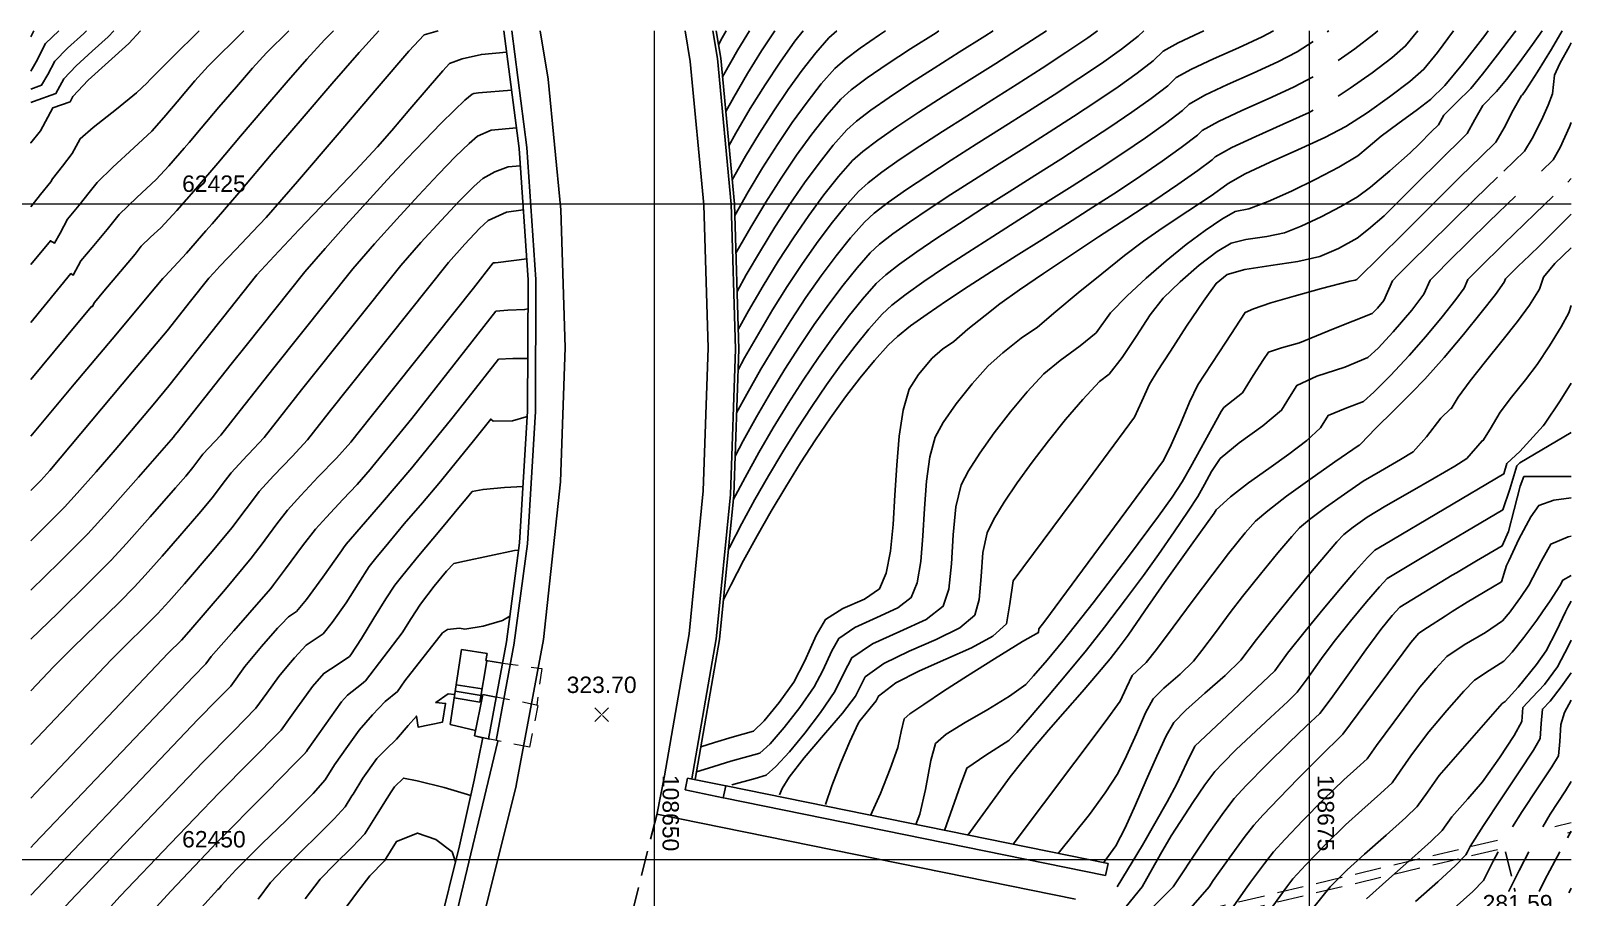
# Model space of a CAD drawing. Extents: x -427 to 62994, y 410 to 109394.
# Drawn here: x -103.6 to -44.9, y 539.4 to 572.4 of the extents above; entities that cross this region are included whole.
import ezdxf
from ezdxf.enums import TextEntityAlignment as Align

# ---------------------------------------------------------------- set-up
doc = ezdxf.new("R2010")
doc.units = 0
doc.header["$MEASUREMENT"] = 0
for name, pattern in [('DASHDOT', [2.8, 2, -0.25, 0.3, -0.25]), ('DOT', [0.55, 0.3, -0.25]), ('TRATTEGGIATA', [19.05, 12.7, -6.35]), ('TRATTEGGIATA2', [9.525, 6.35, -3.175])]:
    doc.linetypes.add(name, pattern=pattern)
for name, color, linetype in [('Av. Pr.Profi', 7, 'Continuous'), ('Bâti', 7, 'Continuous'), ('coordinate', 2, 'Continuous'), ('Couronnement', 7, 'Continuous'), ('curve livello 1m', 2, 'Continuous'), ('curve livello 5m', 7, 'Continuous'), ('LIN018CO', 6, 'Continuous'), ('LIN025CO', 7, 'Continuous'), ('LIN035CO', 1, 'Continuous'), ('Per+Mod Surf', 7, 'Continuous'), ('Strade', 7, 'Continuous'), ('TEXT035', 1, 'Continuous')]:
    doc.layers.add(name, color=color, linetype=linetype)
doc.styles.add('ARIAL', font='arial.ttf')

# ---------------------------------------------------------------- blocks, each defined once
blk = doc.blocks.new('quote')
at = {"layer": 'LIN018CO'}
for p, q in [((0.001, 0.001), (-0.001, -0.001)), ((0.001, -0.001), (-0.001, 0.001))]:
    blk.add_line(p, q, dxfattribs=at)
at = {"layer": 'LIN035CO'}
for p, q in [((-0.013, 0.013), (-0.106, 0.106)), ((0.106, 0.106), (0.013, 0.013)), ((-0.013, -0.013), (-0.106, -0.106)), ((0.106, -0.106), (0.013, -0.013))]:
    blk.add_line(p, q, dxfattribs=at)
at = {"layer": 'TEXT035', "style": 'ARIAL'}
blk.add_attdef('VALORE', text='', height=0.25, dxfattribs=at).set_placement((0, 0.33), align=Align.CENTER)

msp = doc.modelspace()

# ---------------------------------------------------------------- linework, layer by layer
at = {"layer": 'Av. Pr.Profi', "color": 1, "linetype": 'DASHDOT'}
msp.add_line((-69.162, 540.409), (-69.181, 540.407), dxfattribs=at)
at = {"layer": 'Bâti', "linetype": 'Continuous'}
for p, q in [((-87.643, 545.979), (-87.204, 548.84)), ((-87.204, 548.84), (-86.232, 548.688)), ((-86.232, 548.688), (-86.274, 548.417)), ((-86.505, 546.83), (-86.239, 548.412)), ((-86.274, 548.417), (-85.639, 548.327)), ((-87.411, 547.495), (-86.419, 547.342)), ((-87.488, 546.998), (-86.505, 546.83)), ((-87.445, 547.254), (-86.461, 547.087)), ((-86.389, 547.129), (-86.711, 545.544)), ((-85.883, 547.028), (-86.389, 547.129)), ((-86.668, 545.758), (-87.643, 545.979)), ((-86.13, 545.426), (-86.711, 545.544)), ((-85.824, 545.351), (-87.44, 538.614)), ((-86.387, 545.483), (-86.717, 543.855)), ((-87.28, 541.36), (-86.717, 543.855)), ((-78.583, 543.939), (-78.675, 543.487)), ((-77.121, 543.642), (-78.583, 543.939)), ((-78.675, 543.487), (-77.217, 543.19)), ((-77.121, 543.642), (-77.217, 543.19)), ((-77.206, 543.188), (-77.217, 543.19)), ((-77.206, 543.188), (-62.626, 540.226)), ((-77.111, 543.639), (-77.121, 543.642)), ((-77.111, 543.639), (-62.534, 540.678)), ((-88.09, 538.121), (-87.28, 541.36)), ((-62.534, 540.678), (-62.626, 540.226))]:
    msp.add_line(p, q, dxfattribs=at)
at = {"layer": 'coordinate', "linetype": 'Continuous', "lineweight": 0}
for p, q in [((-79.86, 572.436), (-79.86, 500.556)), ((-54.86, 572.436), (-54.86, 527.428)), ((-44.86, 565.823), (-242.36, 565.823)), ((-44.86, 540.823), (-242.36, 540.823))]:
    msp.add_line(p, q, dxfattribs=at)
at = {"layer": 'Couronnement', "linetype": 'Continuous'}
for p, q in [((-85.593, 572.436), (-85.006, 567.955)), ((-85.29, 572.436), (-84.708, 567.984)), ((-83.9, 570.591), (-84.208, 572.436)), ((-78.672, 572.436), (-78.475, 571.262)), ((-77.433, 571.378), (-77.609, 572.436)), ((-77.313, 571.39), (-77.487, 572.436)), ((-76.911, 565.827), (-77.433, 571.378)), ((-76.791, 565.839), (-77.313, 571.39)), ((-78.475, 571.262), (-77.96, 565.799)), ((-83.415, 565.606), (-83.9, 570.591)), ((-85.006, 567.955), (-84.667, 562.945)), ((-84.708, 567.984), (-84.367, 562.954)), ((-83.248, 560.359), (-83.415, 565.606)), ((-77.96, 565.799), (-77.79, 560.348)), ((-76.744, 560.292), (-76.911, 565.835)), ((-76.624, 560.296), (-76.791, 565.839)), ((-84.667, 562.945), (-84.685, 557.935)), ((-84.367, 562.954), (-84.385, 557.934)), ((-83.423, 555.235), (-83.248, 560.359)), ((-77.79, 560.348), (-77.979, 554.896)), ((-76.939, 554.748), (-76.744, 560.3)), ((-76.82, 554.733), (-76.624, 560.296)), ((-84.685, 557.935), (-84.989, 552.905)), ((-84.386, 557.917), (-84.692, 552.869)), ((-84.077, 549.224), (-83.423, 555.235)), ((-77.979, 554.896), (-78.515, 549.439)), ((-77.485, 549.239), (-76.939, 554.748)), ((-77.365, 549.228), (-76.82, 554.733)), ((-84.989, 552.905), (-85.487, 549.139)), ((-84.692, 552.869), (-85.19, 549.099)), ((-85.487, 549.139), (-86.181, 545.436)), ((-85.193, 549.084), (-85.887, 545.376)), ((-85.125, 543.652), (-84.077, 549.224)), ((-78.515, 549.439), (-79.455, 544.023)), ((-78.411, 543.904), (-77.483, 549.248)), ((-78.294, 543.88), (-77.365, 549.228)), ((-79.756, 542.532), (-79.455, 544.023))]:
    msp.add_line(p, q, dxfattribs=at)
at = {"layer": 'curve livello 1m'}
for p, q in [((-90.594, 555.829), (-89.104, 557.658)), ((-87.581, 557.658), (-89.055, 555.829)), ((-44.86, 557.12), (-46.819, 555.964)), ((-46.671, 555.434), (-44.86, 555.434)), ((-89.467, 549.477), (-90.874, 547.648)), ((-89.364, 547.648), (-87.937, 549.477)), ((-61.231, 539.791), (-62.77, 537.913)), ((-60.045, 539.791), (-62.043, 537.816)), ((-58.676, 539.791), (-60.405, 537.816)), ((-57.227, 539.791), (-58.62, 537.816)), ((-55.655, 537.816), (-54.056, 539.791))]:
    msp.add_line(p, q, dxfattribs=at)
at = {"layer": 'curve livello 1m', "flags": 128}
for points in [[(-102.575, 572.436), (-103.075, 571.948), (-103.443, 571.254), (-103.642, 570.9)], [(-101.519, 572.436), (-101.623, 572.33), (-102.24, 571.779), (-102.728, 571.276), (-102.993, 570.777), (-103.228, 570.359), (-103.642, 570.212)], [(-100.479, 572.436), (-100.69, 572.211), (-101.304, 571.656), (-101.916, 571.103), (-102.382, 570.604), (-102.686, 570.046), (-103.535, 569.744), (-103.642, 569.706)], [(-99.455, 572.436), (-99.902, 571.957), (-100.676, 571.259), (-101.448, 570.561), (-102.035, 569.932), (-102.143, 569.732), (-102.807, 569.496), (-103.278, 568.618), (-103.635, 568.161), (-103.642, 568.149)], [(-95.508, 572.436), (-96.871, 571.09), (-97.376, 570.523), (-97.927, 569.877)], [(-93.798, 572.436), (-94.652, 571.593), (-95.18, 571.011), (-95.797, 570.302), (-96.464, 569.52), (-97.143, 568.72), (-97.604, 568.182)], [(-92.089, 572.436), (-92.433, 572.097), (-93.111, 571.352), (-93.896, 570.453), (-94.75, 569.457), (-95.634, 568.418), (-96.508, 567.39), (-97.281, 566.49)], [(-90.363, 572.436), (-91.114, 571.611), (-92.157, 570.419), (-93.29, 569.096), (-94.463, 567.717), (-95.623, 566.352), (-96.719, 565.075), (-96.959, 564.803)], [(-49.345, 572.436), (-49.964, 571.606), (-50.482, 570.972), (-51.021, 570.503), (-51.789, 569.914), (-52.647, 569.309), (-53.456, 568.788), (-54.264, 568.365), (-55.286, 567.897), (-56.353, 567.423), (-57.299, 566.984), (-57.954, 566.618), (-57.998, 566.574), (-58.596, 566.148), (-59.484, 565.56), (-60.424, 564.941), (-61.175, 564.419), (-61.905, 563.862), (-62.772, 563.175), (-63.679, 562.439), (-64.529, 561.732), (-65.225, 561.132), (-65.853, 560.71), (-66.552, 560.162), (-67.114, 559.655), (-67.114, 559.655), (-67.722, 558.976), (-68.324, 558.214), (-68.824, 557.495), (-69.128, 556.946), (-69.128, 556.946), (-69.337, 556.194), (-69.462, 555.256), (-69.537, 554.22), (-69.599, 553.172), (-69.68, 552.199), (-69.817, 551.387), (-70.044, 550.822), (-70.044, 550.822), (-70.559, 550.426), (-71.358, 550.057), (-72.193, 549.679), (-72.813, 549.26), (-72.813, 549.26), (-73.08, 548.786), (-73.42, 548.042), (-73.742, 547.417), (-73.742, 547.417), (-74.295, 546.626), (-74.891, 545.862), (-75.433, 545.243), (-75.823, 544.888), (-75.823, 544.888), (-76.277, 544.76), (-76.924, 544.581), (-76.924, 544.581), (-77.784, 544.323), (-78.242, 544.181)], [(-77.111, 572.436), (-77.264, 572.166), (-77.399, 571.907)], [(-76.221, 572.436), (-76.658, 571.714), (-77.191, 570.769), (-77.245, 570.665)], [(-54.704, 572.027), (-55.311, 571.637), (-56.052, 571.249), (-56.99, 570.819), (-57.97, 570.384), (-58.837, 569.981), (-59.438, 569.645), (-59.69, 569.401), (-60.337, 568.903), (-61.104, 568.356), (-61.97, 567.768), (-62.909, 567.152), (-63.898, 566.516), (-64.914, 565.871), (-65.932, 565.228), (-66.93, 564.597), (-67.883, 563.987), (-68.769, 563.41), (-69.562, 562.874), (-70.24, 562.392), (-70.779, 561.972), (-71.154, 561.626), (-71.659, 561.057), (-72.186, 560.413), (-72.729, 559.701), (-73.282, 558.932), (-73.84, 558.115), (-74.397, 557.26), (-74.948, 556.375), (-75.488, 555.471), (-76.01, 554.557), (-76.51, 553.642), (-76.981, 552.736), (-77.028, 552.641)], [(-74.171, 572.436), (-74.483, 572.036), (-75.051, 571.24), (-75.623, 570.379), (-76.187, 569.471), (-76.732, 568.539), (-76.999, 568.05)], [(-72.889, 572.436), (-73.184, 572.172), (-73.682, 571.603), (-74.206, 570.939), (-74.745, 570.195), (-75.292, 569.388), (-75.835, 568.536), (-76.365, 567.653), (-76.873, 566.758), (-76.877, 566.75)], [(-71.022, 572.436), (-71.252, 572.286), (-71.989, 571.781), (-72.57, 571.348), (-72.958, 571.001), (-73.476, 570.409), (-74.021, 569.717), (-74.583, 568.943), (-75.151, 568.104), (-75.716, 567.217), (-76.268, 566.3), (-76.778, 565.4)], [(-58.872, 572.436), (-59.047, 572.358), (-59.862, 571.979), (-60.427, 571.664), (-60.818, 571.286), (-61.426, 570.817), (-62.149, 570.302), (-62.963, 569.749), (-63.847, 569.169), (-64.778, 568.571), (-65.733, 567.964), (-66.692, 567.359), (-67.631, 566.765), (-68.528, 566.191), (-69.36, 565.648), (-70.107, 565.144), (-70.745, 564.69), (-71.252, 564.295), (-71.605, 563.969), (-72.113, 563.396), (-72.643, 562.742), (-73.19, 562.018), (-73.747, 561.234), (-74.307, 560.401), (-74.865, 559.531), (-75.414, 558.634), (-75.947, 557.72), (-76.459, 556.801), (-76.768, 556.218)], [(-68.986, 572.436), (-69.097, 572.366), (-70.071, 571.745), (-70.96, 571.164), (-71.726, 570.64), (-72.33, 570.189), (-72.733, 569.829), (-73.271, 569.214), (-73.837, 568.496), (-74.42, 567.692), (-75.01, 566.821), (-75.597, 565.899), (-76.17, 564.946), (-76.719, 563.979), (-76.735, 563.949)], [(-61.167, 572.436), (-61.382, 572.228), (-62.022, 571.737), (-62.787, 571.195), (-63.652, 570.612), (-64.589, 570.001), (-65.572, 569.373), (-66.572, 568.74), (-67.565, 568.113), (-68.522, 567.504), (-69.416, 566.925), (-70.221, 566.388), (-70.91, 565.904), (-71.455, 565.484), (-71.831, 565.141), (-72.359, 564.544), (-72.911, 563.856), (-73.481, 563.093), (-74.06, 562.266), (-74.641, 561.388), (-75.217, 560.472), (-75.78, 559.532), (-76.323, 558.579), (-76.71, 557.862)], [(-62.931, 572.436), (-63.306, 572.171), (-64.142, 571.607), (-65.049, 571.015), (-66, 570.408), (-66.968, 569.795), (-67.928, 569.188), (-68.854, 568.6), (-69.72, 568.04), (-70.499, 567.52), (-71.165, 567.051), (-71.693, 566.645), (-72.056, 566.313), (-72.567, 565.735), (-73.101, 565.07), (-73.653, 564.331), (-74.213, 563.531), (-74.776, 562.681), (-75.333, 561.795), (-75.878, 560.885), (-76.403, 559.964), (-76.652, 559.502)], [(-64.884, 572.436), (-65.812, 571.835), (-66.817, 571.196), (-67.831, 570.556), (-68.82, 569.929), (-69.753, 569.33), (-70.597, 568.772), (-71.322, 568.27), (-71.894, 567.836), (-72.282, 567.485), (-72.814, 566.879), (-73.373, 566.178), (-73.949, 565.396), (-74.534, 564.548), (-75.118, 563.649), (-75.694, 562.715), (-76.251, 561.76), (-76.647, 561.044)], [(-75.066, 543.297), (-74.965, 543.547), (-74.706, 543.98), (-74.129, 544.712), (-73.388, 545.574), (-72.672, 546.41), (-72.171, 547.061), (-72.171, 547.061), (-71.801, 547.796), (-71.089, 548.309), (-70.122, 548.775), (-69.092, 549.221), (-68.193, 549.673), (-67.618, 550.155), (-67.618, 550.155), (-67.446, 550.746), (-67.374, 551.623), (-67.307, 552.548), (-67.149, 553.286), (-67.149, 553.286), (-66.89, 553.809), (-66.5, 554.456), (-66.007, 555.194), (-65.434, 555.989), (-64.808, 556.806), (-64.152, 557.613), (-63.493, 558.376), (-62.856, 559.06), (-62.856, 559.06), (-62.487, 559.348), (-61.999, 559.973), (-61.462, 560.785), (-60.924, 561.601), (-60.428, 562.241), (-60.428, 562.241), (-59.785, 562.869), (-59.058, 563.495), (-58.368, 564.02), (-57.836, 564.344), (-57.836, 564.344), (-57.271, 564.479), (-56.478, 564.597), (-55.806, 564.738), (-55.806, 564.738), (-55.168, 564.988), (-54.404, 565.342), (-53.644, 565.734), (-53.018, 566.101), (-53.018, 566.101), (-52.523, 566.477), (-51.776, 567.1), (-51.001, 567.782), (-51.001, 567.782), (-50.652, 568.128), (-50.198, 568.58), (-50.198, 568.58), (-49.919, 568.849), (-49.718, 569.215), (-49.238, 569.697), (-48.691, 570.238), (-48.691, 570.238), (-48.239, 570.786), (-47.667, 571.518), (-47.024, 572.368), (-46.974, 572.436)], [(-73.32, 542.926), (-73.071, 543.641), (-72.741, 544.492), (-72.388, 545.334), (-72.071, 546.022), (-72.071, 546.022), (-72.007, 546.128), (-71.386, 546.883), (-71.295, 547.064), (-70.628, 547.568), (-69.728, 548.031), (-68.725, 548.471), (-67.749, 548.904), (-66.932, 549.349), (-66.404, 549.822), (-66.404, 549.822), (-66.277, 550.588), (-66.16, 551.456), (-66.16, 551.456), (-63.497, 555.036), (-61.519, 557.709), (-61.24, 558.318), (-60.946, 558.967), (-60.946, 558.967), (-60.658, 559.443), (-60.155, 560.225), (-59.536, 561.167), (-58.895, 562.121), (-58.895, 562.121), (-58.41, 562.803), (-57.985, 563.147), (-57.31, 563.328), (-56.325, 563.483), (-55.289, 563.641), (-54.457, 563.831), (-54.457, 563.831), (-53.74, 564.14), (-53.032, 564.528), (-53.032, 564.528), (-52.597, 564.869), (-52.001, 565.387), (-52.001, 565.387), (-50.977, 566.401), (-49.645, 567.726), (-49.645, 567.726), (-49.165, 568.188), (-48.825, 568.517), (-48.825, 568.517), (-48.531, 569.05), (-48.234, 569.589), (-48.234, 569.589), (-47.704, 570.118), (-47.328, 570.581), (-46.842, 571.22), (-46.331, 571.919), (-45.969, 572.436)], [(-71.594, 542.518), (-71.219, 543.351), (-70.843, 544.292), (-70.559, 545.106), (-70.559, 545.106), (-70.43, 545.719), (-70.32, 546.194), (-70.092, 546.383), (-69.569, 546.749), (-68.816, 547.249), (-67.895, 547.842), (-66.868, 548.488), (-65.799, 549.146), (-65.799, 549.146), (-65.191, 549.489), (-65.17, 549.625), (-64.948, 549.924), (-60.415, 556.051), (-60.122, 556.644), (-59.775, 557.445), (-59.42, 558.27), (-59.101, 558.934), (-59.101, 558.934), (-58.038, 560.569), (-57.301, 561.698), (-56.978, 561.839), (-56.321, 562.057), (-55.427, 562.323), (-54.391, 562.609), (-53.31, 562.885), (-53.31, 562.885), (-53.107, 562.924), (-53.046, 562.954), (-53.001, 562.991), (-51.302, 564.675), (-49.092, 566.873), (-49.092, 566.873), (-48.295, 567.639), (-47.731, 568.185), (-47.731, 568.185), (-47.411, 568.731), (-47.075, 569.409), (-46.751, 569.964), (-46.751, 569.964), (-46.717, 569.999), (-46.597, 570.159), (-46.142, 570.867), (-45.614, 571.738), (-45.2, 572.436)], [(-54.113, 572.436), (-54.174, 572.393)], [(-52.243, 572.436), (-52.392, 572.307), (-53.118, 571.751), (-53.747, 571.307)], [(-50.712, 572.436), (-51.182, 571.861), (-51.706, 571.405), (-52.453, 570.833), (-53.288, 570.244), (-53.747, 569.948)], [(-47.434, 567.082), (-47.425, 567.09), (-46.637, 567.852), (-46.637, 567.852), (-46.352, 568.328), (-45.991, 569.026), (-45.991, 569.026), (-45.736, 569.602), (-45.576, 570.032), (-45.576, 570.032), (-45.492, 570.74), (-45.288, 571.195), (-44.93, 571.855), (-44.86, 571.973)], [(-96.325, 561.484), (-95.016, 563.126), (-94.36, 563.843), (-93.399, 564.856), (-92.307, 565.998), (-91.254, 567.104), (-90.416, 568.007), (-90.416, 568.007), (-89.869, 568.631), (-89.175, 569.444), (-88.478, 570.263), (-87.924, 570.906), (-87.658, 571.192), (-87.658, 571.192), (-87.179, 571.363), (-86.447, 571.536), (-86.447, 571.536), (-85.486, 571.62)], [(-54.704, 570.681), (-55.456, 570.287), (-56.422, 569.845), (-57.431, 569.397), (-58.324, 568.982), (-58.943, 568.636), (-59.126, 568.459), (-59.743, 567.982), (-60.471, 567.46), (-61.288, 566.901), (-62.176, 566.315), (-63.115, 565.708), (-64.084, 565.091), (-65.065, 564.471), (-66.036, 563.857), (-66.979, 563.258), (-67.874, 562.683), (-68.701, 562.139), (-69.439, 561.635), (-70.07, 561.181), (-70.573, 560.784), (-70.929, 560.454), (-71.449, 559.869), (-71.991, 559.205), (-72.55, 558.473), (-73.119, 557.681), (-73.693, 556.84), (-74.267, 555.959), (-74.835, 555.048), (-75.39, 554.117), (-75.928, 553.176), (-76.442, 552.234), (-76.927, 551.302), (-77.219, 550.711)], [(-97.927, 569.877), (-97.976, 569.82), (-98.563, 569.133), (-99.029, 568.613), (-99.704, 567.968), (-100.51, 567.231), (-101.114, 566.647), (-101.411, 566.272), (-101.794, 565.787), (-102.245, 565.248), (-102.524, 564.717), (-102.741, 564.335), (-102.895, 564.429), (-103.642, 563.519)], [(-95.99, 559.724), (-95.427, 560.437), (-93.186, 563.246), (-92.411, 564.131), (-91.615, 565.025), (-90.818, 565.906), (-90.038, 566.754), (-89.295, 567.549), (-88.608, 568.271), (-87.996, 568.899), (-87.479, 569.413), (-87.075, 569.793), (-86.803, 570.019), (-86.803, 570.019), (-86.733, 570.05), (-86.555, 570.066), (-85.297, 570.177)], [(-54.704, 569.408), (-54.86, 569.326), (-55.854, 568.871), (-56.892, 568.41), (-57.812, 567.983), (-58.448, 567.627), (-58.562, 567.517), (-59.109, 567.105), (-59.869, 566.576), (-60.789, 565.959), (-61.815, 565.282), (-62.894, 564.575), (-63.972, 563.866), (-64.996, 563.185), (-65.911, 562.56), (-66.666, 562.021), (-67.229, 561.584), (-67.88, 561.056), (-68.423, 560.594), (-68.849, 560.294), (-69.243, 559.952), (-69.243, 559.952), (-69.768, 559.327), (-70.118, 558.777), (-70.118, 558.777), (-70.352, 557.972), (-70.501, 556.981), (-70.596, 555.875), (-70.664, 554.727), (-70.736, 553.609), (-70.839, 552.593), (-71.003, 551.751), (-71.258, 551.155), (-71.258, 551.155), (-71.825, 550.768), (-72.659, 550.4), (-73.319, 549.992), (-73.319, 549.992), (-73.666, 549.376), (-74.108, 548.407), (-74.528, 547.595), (-74.528, 547.595), (-75.083, 546.816), (-75.653, 546.123), (-76.066, 545.726), (-76.879, 545.499), (-76.879, 545.499), (-77.549, 545.298), (-78.076, 545.134)], [(-95.653, 557.962), (-94.369, 559.59), (-91.357, 563.366), (-90.526, 564.312), (-89.676, 565.256), (-88.848, 566.155), (-88.086, 566.964), (-87.429, 567.64), (-86.919, 568.138), (-86.599, 568.414), (-86.599, 568.414), (-86.078, 568.648), (-85.108, 568.733)], [(-97.604, 568.182), (-97.794, 567.959), (-98.379, 567.289), (-98.858, 566.768), (-99.59, 566.079), (-100.269, 565.436), (-100.73, 564.854), (-101.3, 564.175), (-101.727, 563.663), (-102.02, 563.123), (-102.111, 563.179), (-103.642, 561.312)], [(-84.961, 567.285), (-85.422, 567.245), (-85.939, 567.054), (-86.395, 566.81), (-86.726, 566.513), (-87.281, 565.952), (-87.982, 565.207), (-88.756, 564.359), (-89.527, 563.486), (-93.311, 558.742), (-94.74, 556.931), (-95.335, 556.295)], [(-69.868, 542.168), (-69.712, 542.559), (-69.5, 543.507), (-69.291, 544.614), (-69.12, 545.257), (-69.12, 545.257), (-68.71, 545.608), (-67.988, 546.058), (-67.126, 546.558), (-66.296, 547.059), (-65.668, 547.512), (-65.668, 547.512), (-65.372, 547.832), (-64.851, 548.44), (-64.261, 549.155), (-64.261, 549.155), (-63.104, 550.62), (-61.75, 552.388), (-60.603, 553.926), (-60.603, 553.926), (-60.092, 554.652), (-59.701, 555.238), (-59.701, 555.238), (-59.382, 555.794), (-58.979, 556.537), (-58.565, 557.301), (-58.213, 557.922), (-58.213, 557.922), (-58.116, 558.071), (-57.409, 558.628), (-56.995, 559.297), (-56.606, 559.901), (-56.414, 560.187), (-56.414, 560.187), (-55.909, 560.342), (-55.233, 560.538), (-55.233, 560.538), (-53.934, 561.071), (-52.451, 561.654), (-52.249, 561.858), (-52.004, 562.158), (-51.676, 562.905), (-51.477, 563.114), (-50.988, 563.605), (-50.285, 564.302), (-49.444, 565.133), (-48.539, 566.02), (-48.539, 566.02), (-47.672, 566.854)], [(-44.86, 566.803), (-44.993, 566.67)], [(-97.281, 566.49), (-97.334, 566.428), (-98.073, 565.587), (-98.686, 564.922), (-99.069, 564.562), (-99.424, 564.226), (-99.665, 563.921), (-100.215, 563.263), (-100.855, 562.507), (-101.208, 562.079), (-101.299, 561.911), (-101.327, 561.929), (-101.846, 561.295), (-103.642, 559.142)], [(-45.552, 566.125), (-46.247, 565.456), (-47.433, 564.314), (-48.361, 563.4), (-48.806, 562.95), (-48.95, 562.623), (-49.261, 562.189), (-49.78, 561.534), (-50.408, 560.781), (-51.048, 560.05), (-51.751, 559.297), (-52.393, 558.651), (-52.784, 558.305), (-53.491, 558.033), (-54.137, 557.772), (-54.428, 557.301), (-54.951, 556.813), (-55.635, 556.287), (-56.402, 555.743), (-57.172, 555.198), (-57.865, 554.668), (-58.402, 554.172), (-58.483, 554.047), (-59.357, 552.826), (-60.381, 551.401), (-61.128, 550.313), (-61.761, 549.395), (-62.108, 548.933), (-62.457, 548.487), (-62.938, 547.91), (-63.527, 547.226), (-64.168, 546.49), (-64.803, 545.761), (-65.374, 545.096), (-65.826, 544.552), (-66.264, 543.984), (-67.89, 541.766)], [(-66.158, 541.414), (-62.643, 546.089), (-62.643, 546.089), (-62.077, 546.868), (-61.833, 547.394), (-61.612, 547.854), (-61.612, 547.854), (-61.077, 548.353), (-60.685, 548.845), (-60.044, 549.699), (-59.285, 550.721), (-58.539, 551.719), (-57.938, 552.502), (-57.938, 552.502), (-57.299, 553.289), (-56.905, 553.743), (-56.905, 553.743), (-56.442, 554.131), (-55.719, 554.684), (-54.833, 555.331), (-53.877, 556.003), (-52.947, 556.632), (-52.947, 556.632), (-52.934, 556.64), (-52.893, 556.687), (-52.325, 557.268), (-51.618, 557.966), (-50.938, 558.639), (-50.448, 559.146), (-50.448, 559.146), (-49.713, 559.981), (-48.971, 560.859), (-48.293, 561.69), (-47.752, 562.385), (-47.422, 562.856), (-47.422, 562.856), (-47.371, 562.973), (-46.88, 563.461), (-46.455, 563.869), (-46.055, 564.255), (-46.055, 564.255), (-45.241, 565.06), (-44.86, 565.44)], [(-96.959, 564.803), (-97.7, 563.959), (-98.514, 563.077), (-98.579, 563.015), (-98.601, 562.988), (-98.868, 562.669), (-100.543, 560.678), (-101.987, 558.959), (-103.642, 556.975)], [(-84.71, 563.746), (-85.804, 563.603), (-85.919, 563.588), (-85.994, 563.584), (-86.75, 562.62), (-91.195, 557.047), (-91.43, 556.749), (-91.982, 556.143), (-92.67, 555.422), (-93.343, 554.716), (-93.852, 554.152), (-94.247, 553.638), (-94.709, 553.013)], [(-64.436, 541.064), (-63.243, 542.546), (-62.638, 543.378), (-62.16, 544.111), (-62.16, 544.111), (-61.824, 544.783), (-61.454, 545.629), (-61.101, 546.428), (-60.817, 546.956), (-60.817, 546.956), (-60.408, 547.362), (-59.787, 547.908), (-59.273, 548.397), (-59.273, 548.397), (-58.955, 548.801), (-58.437, 549.496), (-57.869, 550.258), (-57.406, 550.865), (-57.406, 550.865), (-56.717, 551.721), (-56.055, 552.525), (-55.523, 553.154), (-55.223, 553.485), (-55.223, 553.485), (-54.841, 553.8), (-54.233, 554.256), (-53.513, 554.769), (-52.796, 555.257), (-52.796, 555.257), (-52.14, 555.649), (-51.37, 556.088), (-50.891, 556.386), (-50.891, 556.386), (-50.38, 556.959), (-49.833, 557.661), (-49.451, 558.029), (-49.451, 558.029), (-49.441, 558.024), (-49.177, 558.462), (-48.716, 559.086), (-48.13, 559.825), (-47.502, 560.605), (-46.913, 561.348), (-46.445, 561.98), (-46.445, 561.98), (-46.074, 562.587), (-45.917, 563.046), (-45.483, 563.569), (-44.86, 564.161)], [(-62.708, 540.713), (-62.242, 541.354), (-61.883, 542.044), (-61.485, 542.917), (-61.075, 543.864), (-60.678, 544.776), (-60.319, 545.544), (-60.022, 546.058), (-60.022, 546.058), (-59.568, 546.527), (-58.843, 547.172), (-58.07, 547.856), (-57.469, 548.44), (-57.469, 548.44), (-56.874, 549.227), (-56.175, 550.098), (-55.473, 550.962), (-54.812, 551.762), (-54.239, 552.443), (-53.8, 552.95), (-53.542, 553.227), (-53.542, 553.227), (-53.175, 553.512), (-52.644, 553.883), (-52.644, 553.883), (-51.933, 554.318), (-51.023, 554.842), (-50.09, 555.373), (-49.306, 555.83), (-48.848, 556.132), (-48.848, 556.132), (-48.257, 556.806), (-48.234, 556.795), (-47.953, 557.248), (-47.574, 557.888), (-47.574, 557.888), (-47.137, 558.462), (-46.6, 559.13), (-46.158, 559.711), (-46.158, 559.711), (-45.69, 560.422), (-45.244, 561.154), (-44.952, 561.687), (-44.952, 561.687), (-44.86, 561.963)], [(-103.642, 552.99), (-102.361, 554.274), (-102.361, 554.274), (-101.873, 554.809), (-101.153, 555.618), (-100.417, 556.46), (-100.417, 556.46), (-98.974, 558.178), (-98.371, 558.895), (-96.484, 561.285), (-96.325, 561.484)], [(-89.104, 557.658), (-85.894, 561.749), (-85.432, 561.779), (-84.794, 561.812), (-84.794, 561.812), (-84.671, 561.828)], [(-103.642, 551.109), (-102.55, 552.174), (-101.468, 553.259), (-101.468, 553.259), (-100.715, 554.085), (-99.538, 555.41), (-98.288, 556.835), (-98.288, 556.835), (-98.197, 556.943), (-98.144, 557.013), (-98.051, 557.113), (-95.99, 559.724)], [(-84.678, 559.943), (-85.241, 559.946), (-85.794, 559.914), (-86.954, 558.435), (-87.581, 557.658)], [(-103.642, 549.231), (-102.627, 550.22), (-101.411, 551.406), (-100.575, 552.244), (-100.575, 552.244), (-99.994, 552.882), (-99.084, 553.905), (-98.12, 555.005), (-98.12, 555.005), (-97.731, 555.459), (-97.455, 555.788), (-97.455, 555.788), (-97.071, 556.298), (-96.395, 557.022), (-95.653, 557.962)], [(-84.698, 557.732), (-84.742, 557.712), (-85.263, 557.559), (-85.993, 557.556), (-86.088, 557.628), (-86.803, 556.741), (-88.065, 555.175), (-88.697, 554.439), (-89.39, 553.632), (-89.983, 552.923), (-90.481, 552.321), (-90.734, 552.006), (-91.151, 551.351), (-91.61, 550.623), (-92.144, 549.872), (-92.486, 549.436), (-93.135, 549.003), (-93.582, 548.526), (-93.802, 548.264)], [(-95.335, 556.295), (-95.384, 556.242), (-95.998, 555.583), (-96.337, 555.134), (-96.713, 554.634), (-97.226, 554.02), (-97.951, 553.176), (-98.631, 552.4), (-99.272, 551.679), (-99.682, 551.229), (-100.271, 550.638), (-101.129, 549.801), (-102.033, 548.921), (-102.762, 548.197), (-103.642, 547.269)], [(-94.383, 551.308), (-93.92, 551.917), (-93.269, 552.799), (-92.78, 553.436), (-92.78, 553.436), (-92.36, 553.894), (-91.729, 554.561), (-91.191, 555.14), (-91.191, 555.14), (-90.693, 555.712), (-90.594, 555.829)], [(-89.055, 555.829), (-89.106, 555.765), (-90.296, 554.378), (-91.601, 552.859), (-91.715, 552.721), (-91.79, 552.603), (-92.492, 551.604), (-93.124, 550.748), (-93.497, 550.292), (-93.809, 550.084), (-94.094, 549.79)], [(-46.819, 555.964), (-46.923, 555.858), (-46.928, 555.852), (-47.203, 554.951), (-47.463, 554.169), (-50.614, 552.309), (-51.878, 551.545), (-52.177, 551.234), (-52.677, 550.656), (-53.285, 549.924), (-53.905, 549.15), (-54.384, 548.496), (-54.93, 547.726), (-55.311, 547.217), (-55.678, 546.859), (-56.34, 546.244), (-57.072, 545.564), (-57.653, 545.013), (-58.146, 544.519), (-58.463, 544.185), (-58.835, 543.677), (-59.294, 543.005), (-59.774, 542.285), (-60.129, 541.732), (-60.537, 541.04), (-61.231, 539.791)], [(-46.671, 555.434), (-46.804, 555.072), (-47.033, 554.18), (-47.256, 553.342), (-47.492, 552.799), (-47.492, 552.799), (-48.476, 552.218)], [(-44.86, 554.625), (-45.527, 554.54), (-46.095, 554.338), (-46.095, 554.338), (-46.405, 553.901), (-46.862, 553.05), (-47.245, 552.218)], [(-44.86, 553.168), (-44.975, 553.142), (-45.641, 552.859), (-45.641, 552.859), (-45.992, 552.218)], [(-94.709, 553.013), (-94.772, 552.927), (-95.23, 552.324), (-96.218, 551.143), (-97.613, 549.517), (-97.897, 549.199), (-98.4, 548.703), (-103.446, 543.38)], [(-85.026, 552.631), (-85.18, 552.615), (-87.091, 552.206), (-87.497, 552.117), (-87.779, 551.831), (-88.251, 551.26), (-88.771, 550.575), (-89.122, 550.024), (-89.467, 549.477)], [(-48.476, 552.218), (-49.24, 551.767), (-49.397, 551.673)], [(-47.245, 552.218), (-47.327, 552.04), (-47.327, 552.04), (-47.521, 551.429), (-47.866, 551.225), (-48.826, 550.645), (-49.397, 550.286)], [(-45.992, 552.218), (-46.006, 552.194), (-46.479, 551.295), (-46.479, 551.295), (-46.795, 550.821), (-47.159, 550.319), (-47.159, 550.319), (-47.193, 550.279)], [(-49.397, 551.673), (-51.4, 550.462), (-51.688, 550.142), (-52.13, 549.599), (-52.13, 549.599), (-52.699, 548.831), (-53.383, 547.867), (-54.021, 546.971), (-54.454, 546.405), (-54.454, 546.405), (-54.969, 545.918), (-55.627, 545.301), (-55.627, 545.301), (-56.487, 544.445), (-57.261, 543.653), (-57.717, 543.164), (-57.717, 543.164), (-58.111, 542.643), (-58.676, 541.855), (-58.676, 541.855), (-59.219, 541.039), (-59.839, 540.091), (-60.045, 539.791)], [(-101.658, 543.38), (-97.438, 547.809), (-97.438, 547.809), (-96.965, 548.29), (-96.762, 548.571), (-95.895, 549.56), (-94.764, 550.845), (-94.488, 551.17), (-94.383, 551.308)], [(-49.397, 550.286), (-49.663, 550.119), (-50.345, 549.681), (-50.668, 549.462), (-50.668, 549.462), (-50.979, 549.108), (-53.578, 545.62), (-53.597, 545.593), (-53.601, 545.59), (-54.429, 544.77), (-55.26, 543.932), (-56.015, 543.16), (-56.612, 542.536), (-56.97, 542.143), (-56.97, 542.143), (-57.335, 541.671), (-57.908, 540.889), (-58.517, 540.032), (-58.517, 540.032), (-58.676, 539.791)], [(-47.193, 550.279), (-47.487, 549.932), (-48.136, 549.491), (-48.947, 549.017), (-49.608, 548.57), (-49.608, 548.57), (-50.029, 548.119), (-50.634, 547.404), (-50.634, 547.404), (-51.022, 546.898), (-51.634, 546.077), (-52.286, 545.187), (-52.286, 545.187), (-52.643, 544.679), (-53.039, 544.319), (-53.531, 543.877), (-53.531, 543.877), (-54.307, 543.117), (-55.098, 542.319), (-55.779, 541.611), (-56.224, 541.123), (-56.224, 541.123), (-56.565, 540.686), (-57.101, 539.964), (-57.227, 539.791)], [(-45.071, 550.279), (-45.421, 549.557), (-45.82, 548.787), (-45.82, 548.787), (-46.18, 548.271), (-46.878, 547.408), (-47.378, 546.856), (-47.378, 546.856), (-47.49, 546.784), (-48.112, 546.077), (-49.9, 544.035), (-50.343, 543.401), (-50.735, 542.849), (-50.735, 542.849), (-51.171, 542.436), (-51.924, 541.767), (-52.75, 541.037), (-53.405, 540.439), (-53.405, 540.439), (-54.056, 539.791)], [(-44.86, 550.681), (-44.983, 550.461), (-45.071, 550.279)], [(-94.094, 549.79), (-94.225, 549.655), (-94.84, 548.954), (-95.471, 548.192), (-96.008, 547.449), (-96.539, 546.908), (-97.259, 546.18), (-99.926, 543.38)], [(-87.937, 549.477), (-87.735, 549.608), (-87.279, 549.65), (-87.074, 549.62), (-86.374, 549.733), (-85.638, 549.949), (-85.638, 549.949), (-85.359, 550.113)], [(-52.672, 539.336), (-51.814, 540.097), (-50.935, 540.873), (-50.202, 541.529), (-49.781, 541.935), (-49.41, 542.461), (-48.806, 543.149), (-48.238, 543.799), (-47.59, 544.707), (-47.038, 545.56), (-46.749, 546.101), (-46.706, 546.63), (-46.346, 547.014), (-45.874, 547.502), (-45.38, 548.187), (-44.964, 548.987), (-44.86, 549.203)], [(-93.802, 548.264), (-94.181, 547.813), (-94.634, 547.183), (-95.051, 546.608), (-95.913, 545.732), (-97.08, 544.551), (-98.195, 543.38)], [(-50.804, 539.237), (-49.95, 539.985), (-49.269, 540.604), (-48.882, 541.007), (-48.82, 541.132), (-48.712, 541.328), (-48.203, 542.132), (-47.531, 543.148), (-46.848, 544.174), (-46.303, 545.007), (-46.049, 545.446), (-46.006, 546.026), (-45.956, 546.57), (-45.668, 546.872), (-45.241, 547.419), (-44.86, 547.948)], [(-90.874, 547.648), (-91.028, 547.522), (-91.555, 547.098), (-91.787, 546.842), (-93.084, 545.017), (-93.126, 544.957), (-93.156, 544.909), (-93.161, 544.904)], [(-92.866, 543.357), (-92.404, 543.877), (-92.404, 543.877), (-92.049, 544.444), (-91.551, 545.146), (-91.114, 545.761), (-90.604, 546.352), (-90.114, 546.864), (-90.114, 546.864), (-89.648, 547.243), (-89.364, 547.648)], [(-91.387, 543.263), (-91.346, 543.328), (-90.972, 543.931), (-90.972, 543.931), (-90.44, 544.68), (-90.088, 545.028), (-89.685, 545.421), (-89.685, 545.421), (-89.242, 545.946), (-88.928, 546.305), (-88.928, 546.305), (-88.861, 545.885), (-87.929, 546.073), (-87.814, 546.784), (-88.189, 546.821), (-87.709, 547.157), (-87.469, 547.122), (-87.468, 547.121)], [(-44.86, 546.914), (-45.115, 546.444), (-45.115, 546.444), (-45.25, 545.98), (-45.299, 545.338), (-45.348, 544.79), (-45.348, 544.79), (-45.603, 544.363), (-46.131, 543.565), (-46.727, 542.669), (-47.101, 542.082)], [(-93.161, 544.904), (-93.536, 544.522), (-94.663, 543.38)], [(-86.847, 543.281), (-87.87, 543.584), (-88.9, 543.839), (-89.418, 543.941), (-89.766, 543.6), (-89.895, 543.417), (-90.044, 543.178)], [(-103.446, 543.38), (-103.642, 543.174)], [(-101.658, 543.38), (-103.506, 541.44)], [(-99.926, 543.38), (-101.775, 541.44)], [(-98.195, 543.38), (-100.044, 541.44)], [(-94.663, 543.38), (-96.576, 541.44)], [(-94.961, 539.323), (-94.49, 539.955), (-94.49, 539.955), (-93.987, 540.493), (-93.342, 541.13), (-92.665, 541.788), (-92.065, 542.386), (-91.651, 542.845), (-91.651, 542.845), (-91.387, 543.263)], [(-93.898, 542.326), (-93.526, 542.69), (-92.866, 543.357)], [(-90.044, 543.178), (-90.448, 542.527), (-90.898, 541.812), (-91.377, 541.306), (-92.044, 540.656), (-92.597, 540.083), (-93.171, 539.33)], [(-93.898, 542.326), (-94.808, 541.44)], [(-103.642, 541.297), (-103.506, 541.44)], [(-96.576, 541.44), (-96.722, 541.292), (-98.304, 539.632), (-99.69, 538.115), (-101.301, 536.335), (-102.486, 535.044), (-103.103, 534.415), (-103.642, 533.877)], [(-100.044, 541.44), (-102.15, 539.229), (-102.962, 538.341), (-103.642, 537.589)], [(-101.775, 541.44), (-103.642, 539.48)], [(-103.642, 531.886), (-103.008, 532.606), (-102.145, 533.571), (-102.145, 533.571), (-101.797, 533.923), (-101.429, 534.295), (-101.429, 534.295), (-97.133, 539.008), (-96.501, 539.693), (-96.459, 539.726), (-96.383, 539.827), (-95.813, 540.442), (-95.088, 541.168), (-94.808, 541.44)], [(-45, 541.66), (-44.86, 541.913)], [(-47.646, 541.125), (-47.835, 540.775), (-47.835, 540.775), (-48.203, 540.027), (-48.609, 539.615), (-49.328, 538.972), (-50.192, 538.219), (-51.031, 537.477), (-51.678, 536.869), (-51.678, 536.869), (-52.128, 536.362), (-52.691, 535.723), (-52.691, 535.723), (-53.424, 534.932), (-54.288, 534.013), (-54.934, 533.316), (-54.934, 533.316), (-55.333, 532.849), (-55.786, 532.318), (-55.786, 532.318), (-56.069, 532.001), (-56.947, 531.117)], [(-46.087, 539.61), (-45.864, 540.061), (-45.864, 540.061), (-45.295, 541.125)], [(-44.95, 539.56), (-44.878, 539.705), (-44.878, 539.705), (-44.86, 539.739)]]:
    msp.add_lwpolyline(points, dxfattribs=at)
at = {"layer": 'curve livello 5m'}
for p, q in [((-45.924, 557.373), (-46.819, 556.392)), ((-55.716, 539.791), (-57.142, 537.816))]:
    msp.add_line(p, q, dxfattribs=at)
at = {"layer": 'curve livello 5m', "flags": 128}
for points in [[(-103.52, 572.436), (-103.642, 572.206)], [(-97.217, 572.436), (-98.226, 571.44)], [(-96.655, 563.212), (-96.431, 563.456), (-95.822, 564.095), (-95.179, 564.768), (-94.662, 565.322), (-93.468, 566.686), (-91.95, 568.462), (-90.426, 570.253), (-89.214, 571.66), (-88.633, 572.285), (-88.1, 572.436)], [(-75.25, 572.436), (-75.756, 571.675), (-76.296, 570.806), (-76.818, 569.912), (-77.122, 569.356)], [(-76.891, 543.685), (-76.884, 543.686), (-76.003, 543.927), (-75.58, 544.051), (-75.58, 544.051), (-75.206, 544.378), (-74.693, 544.936), (-74.106, 545.65), (-73.506, 546.444), (-72.957, 547.239), (-72.957, 547.239), (-72.61, 547.943), (-72.307, 548.528), (-72.307, 548.528), (-71.528, 549.054), (-70.48, 549.528), (-69.477, 549.992), (-68.831, 550.489), (-68.831, 550.489), (-68.611, 551.142), (-68.504, 552.111), (-68.438, 553.216), (-68.34, 554.277), (-68.139, 555.116), (-68.139, 555.116), (-67.862, 555.65), (-67.428, 556.331), (-66.879, 557.101), (-66.26, 557.902), (-65.614, 558.673), (-64.985, 559.357), (-64.985, 559.357), (-64.362, 559.867), (-63.593, 560.419), (-62.985, 560.921), (-62.985, 560.921), (-62.445, 561.679), (-61.803, 562.328), (-61.078, 563.002), (-60.314, 563.665), (-59.551, 564.284), (-58.831, 564.826), (-58.196, 565.256), (-57.687, 565.542), (-57.687, 565.542), (-57.155, 565.645), (-56.417, 565.928), (-55.533, 566.321), (-54.603, 566.776), (-53.727, 567.243), (-53.004, 567.674), (-53.004, 567.674), (-52.607, 568.002), (-52.111, 568.419), (-52.111, 568.419), (-51.473, 568.893), (-50.723, 569.436), (-50.224, 569.814), (-50.224, 569.814), (-49.679, 570.357), (-49.008, 571.17), (-48.159, 572.256), (-48.023, 572.436)], [(-56.216, 572.436), (-56.649, 572.21), (-57.558, 571.793), (-58.508, 571.371), (-59.35, 570.98), (-59.932, 570.654), (-60.254, 570.344), (-60.882, 569.86), (-61.627, 569.329), (-62.466, 568.759), (-63.378, 568.16), (-64.338, 567.543), (-65.324, 566.918), (-66.312, 566.294), (-67.28, 565.681), (-68.206, 565.089), (-69.065, 564.529), (-69.834, 564.009), (-70.492, 563.541), (-71.015, 563.134), (-71.38, 562.797), (-71.903, 562.207), (-72.45, 561.532), (-73.014, 560.785), (-73.588, 559.976), (-74.166, 559.118), (-74.742, 558.22), (-75.308, 557.294), (-75.858, 556.352), (-76.386, 555.404), (-76.839, 554.55)], [(-66.922, 572.436), (-67.232, 572.239), (-68.21, 571.621), (-69.165, 571.017), (-70.066, 570.438), (-70.881, 569.9), (-71.58, 569.414), (-72.133, 568.996), (-72.507, 568.657), (-73.021, 568.072), (-73.561, 567.395), (-74.117, 566.64), (-74.681, 565.821), (-75.245, 564.954), (-75.801, 564.052), (-76.339, 563.13), (-76.691, 562.494)], [(-98.226, 571.44), (-99.09, 570.586), (-99.201, 570.459), (-99.605, 570.078), (-100.367, 569.455), (-101.259, 568.747), (-101.764, 568.318), (-101.764, 568.318), (-102.065, 567.756), (-102.437, 567.279), (-102.816, 566.795), (-102.816, 566.795), (-102.878, 566.683), (-103.267, 566.195), (-103.642, 565.725)], [(-45.996, 567.082), (-45.543, 567.52), (-45.543, 567.52), (-45.285, 567.988), (-44.926, 568.781), (-44.86, 568.941)], [(-68.779, 541.946), (-68.161, 543.669), (-67.92, 544.321), (-67.92, 544.321), (-67.196, 544.809), (-66.314, 545.37), (-66.314, 545.37), (-66.017, 545.679), (-65.502, 546.261), (-64.84, 547.034), (-64.102, 547.915), (-63.359, 548.821), (-63.359, 548.821), (-62.671, 549.693), (-61.865, 550.745), (-61.182, 551.661), (-61.182, 551.661), (-60.608, 552.465), (-60.005, 553.33), (-59.472, 554.115), (-59.105, 554.679), (-59.105, 554.679), (-58.85, 555.137), (-58.58, 555.626), (-58.58, 555.626), (-58.259, 556.121), (-57.535, 556.726), (-56.63, 557.368), (-55.919, 557.964), (-55.919, 557.964), (-55.614, 558.467), (-55.333, 558.91), (-55.333, 558.91), (-54.564, 559.266), (-53.497, 559.605), (-52.617, 559.98), (-52.617, 559.98), (-52.231, 560.339), (-51.649, 560.954), (-51.649, 560.954), (-50.94, 561.783), (-50.477, 562.391), (-50.477, 562.391), (-50.241, 562.928), (-50.027, 563.149), (-49.51, 563.666), (-48.794, 564.374), (-47.986, 565.167), (-47.986, 565.167), (-46.989, 566.125)], [(-84.848, 565.614), (-85.489, 565.519), (-86.191, 565.205), (-86.518, 564.894), (-87.076, 564.302), (-87.697, 563.606), (-87.697, 563.606), (-92.253, 557.894), (-93.085, 556.84), (-93.673, 556.202), (-94.376, 555.467), (-94.925, 554.867), (-94.925, 554.867), (-95.035, 554.722)], [(-103.642, 554.908), (-103.254, 555.289), (-102.919, 555.666), (-99.758, 559.428), (-98.438, 560.998), (-97.542, 562.132), (-96.845, 563.006), (-96.655, 563.212)], [(-44.86, 559.003), (-45.283, 558.327), (-45.872, 557.441), (-45.924, 557.373)], [(-46.819, 556.392), (-47.3, 555.944), (-47.31, 555.932), (-47.434, 555.539), (-51.987, 552.852), (-52.357, 552.628), (-52.638, 552.345), (-53.09, 551.841), (-53.667, 551.169), (-54.321, 550.386), (-55.008, 549.544), (-55.68, 548.7), (-56.168, 548.029), (-57.992, 546.313), (-59.227, 545.16), (-59.528, 544.532), (-59.905, 543.723), (-60.279, 543.032), (-60.745, 542.205), (-61.221, 541.385), (-62.187, 539.791)], [(-84.859, 555.063), (-85.571, 555.023), (-86.384, 554.947), (-86.793, 554.872), (-86.793, 554.872), (-87.024, 554.585), (-87.179, 554.405), (-88.037, 553.381), (-88.833, 552.423), (-89.445, 551.677), (-89.753, 551.29), (-89.753, 551.29), (-90.093, 550.773), (-90.55, 550.036), (-91.028, 549.264), (-91.43, 548.642), (-91.43, 548.642), (-91.476, 548.58), (-91.954, 548.258), (-92.461, 547.922), (-92.461, 547.922), (-92.891, 547.434), (-93.289, 546.89), (-93.486, 546.607)], [(-95.035, 554.722), (-95.421, 554.211), (-95.971, 553.479), (-95.971, 553.479), (-96.722, 552.581), (-97.782, 551.346), (-97.782, 551.346), (-98.374, 550.673), (-98.789, 550.214), (-98.789, 550.214), (-99.287, 549.718), (-99.987, 549.037), (-100.581, 548.45), (-100.581, 548.45), (-103.642, 545.222)], [(-44.86, 551.66), (-45.182, 551.482), (-45.182, 551.482), (-45.291, 551.272), (-45.665, 550.697), (-45.956, 550.279)], [(-45.956, 550.279), (-46.176, 549.964), (-46.67, 549.295), (-46.67, 549.295), (-47.114, 548.746), (-47.432, 548.394), (-47.432, 548.394), (-47.987, 548.037), (-48.549, 547.677), (-48.549, 547.677), (-48.958, 547.254), (-49.603, 546.522), (-50.288, 545.701), (-50.288, 545.701), (-50.569, 545.331), (-50.973, 544.782), (-50.973, 544.782), (-51.383, 544.197), (-51.689, 543.764), (-51.689, 543.764), (-52.131, 543.353), (-52.853, 542.715), (-53.468, 542.158), (-53.468, 542.158), (-54.247, 541.391), (-54.991, 540.63), (-55.478, 540.102), (-55.478, 540.102), (-55.716, 539.791)], [(-93.486, 546.607), (-93.74, 546.244), (-94.094, 545.767), (-94.094, 545.767), (-95.286, 544.555), (-96.448, 543.38)], [(-45.94, 542.082), (-45.664, 542.563), (-45.08, 543.458), (-44.86, 543.803)], [(-96.448, 543.38), (-98.312, 541.44)], [(-98.312, 541.44), (-100.227, 539.43), (-100.227, 539.43), (-101.326, 538.228), (-102.603, 536.817), (-103.542, 535.794), (-103.542, 535.794), (-103.642, 535.691)], [(-87.433, 540.749), (-87.565, 541.125), (-88.191, 541.6), (-88.886, 541.839), (-88.886, 541.839), (-89.681, 541.523), (-90.145, 540.78), (-90.704, 540.211), (-91.181, 539.605), (-91.744, 538.83)], [(-47.245, 539.61), (-47.234, 539.632), (-46.849, 540.418), (-46.471, 541.125)]]:
    msp.add_lwpolyline(points, dxfattribs=at)
at = {"layer": 'LIN025CO', "linetype": 'DOT', "lineweight": 0, "ltscale": 2}
for p, q in [((-85.639, 548.327), (-84.146, 548.116)), ((-84.146, 548.116), (-84.332, 546.726)), ((-84.293, 546.712), (-85.883, 547.028)), ((-84.293, 546.712), (-84.617, 545.119)), ((-84.617, 545.119), (-86.13, 545.426))]:
    msp.add_line(p, q, dxfattribs=at)
at = {"layer": 'LIN025CO', "linetype": 'TRATTEGGIATA', "lineweight": 0, "ltscale": 0.08}
for p, q in [((-44.86, 542.231), (-45.481, 542.082)), ((-47.672, 541.56), (-162.128, 514.279)), ((-44.86, 541.876), (-45, 541.843)), ((-47.672, 541.206), (-188.115, 507.73))]:
    msp.add_line(p, q, dxfattribs=at)
at = {"layer": 'Per+Mod Surf', "linetype": 'Continuous'}
for p, q in [((-87.643, 545.979), (-87.204, 548.84)), ((-87.204, 548.84), (-86.232, 548.688)), ((-86.232, 548.688), (-86.274, 548.417)), ((-86.668, 545.758), (-87.643, 545.979)), ((-86.711, 545.544), (-86.668, 545.758)), ((-86.399, 545.47), (-86.711, 545.544))]:
    msp.add_line(p, q, dxfattribs=at)
at = {"layer": 'Strade', "color": 2, "linetype": 'TRATTEGGIATA2', "ltscale": 0.15}
msp.add_line((-47.364, 541.125), (-47.003, 539.61), dxfattribs=at)
at = {"layer": 'Strade', "linetype": 'Continuous', "flags": 128}
for points in [[(-102.772, 500.556), (-100.92, 503.367), (-96.241, 511.991), (-92.153, 521.017), (-89.304, 528.644), (-86.933, 536.364), (-85.122, 543.642)], [(-79.748, 542.561), (-63.774, 539.315)]]:
    msp.add_lwpolyline(points, dxfattribs=at)
at = {"layer": 'Strade', "color": 2, "linetype": 'TRATTEGGIATA2', "ltscale": 0.15, "flags": 128}
msp.add_lwpolyline([(-79.756, 542.532), (-81.846, 534.217), (-84.273, 526.45), (-87.096, 518.92), (-90.335, 511.652), (-93.169, 506.036), (-96.115, 500.704)], dxfattribs=at)

# ---------------------------------------------------------------- block references
at = {"xscale": 2.5, "yscale": 2.5, "zscale": 2.5}
msp.add_blockref('quote', (-81.859, 546.359), dxfattribs=at).add_auto_attribs({'VALORE': '323.70'})
ref = msp.add_blockref('quote', (-46.683, 538.276), dxfattribs=dict(xscale=2.5, yscale=2.5, zscale=2.5))
ref.add_attrib('VALORE', '281.59', dxfattribs={"layer": 'TEXT035', "height": 0.625, "style": 'ARIAL'}).set_placement((-46.905, 538.857), align=Align.CENTER)

# ---------------------------------------------------------------- texts
at = {"layer": 'coordinate', "color": 1, "style": 'ARIAL'}
for s, p in [('62425', (-95.44, 566.295)), ('62450', (-95.44, 541.295))]:
    msp.add_text(s, height=0.625, dxfattribs=at).set_placement(p, align=Align.RIGHT)
for s, p in [('108650', (-79.534, 541.148)), ('108675', (-54.534, 541.148))]:
    msp.add_text(s, height=0.625, rotation=270, dxfattribs=at).set_placement(p, align=Align.RIGHT)

doc.saveas('drawing.dxf')
